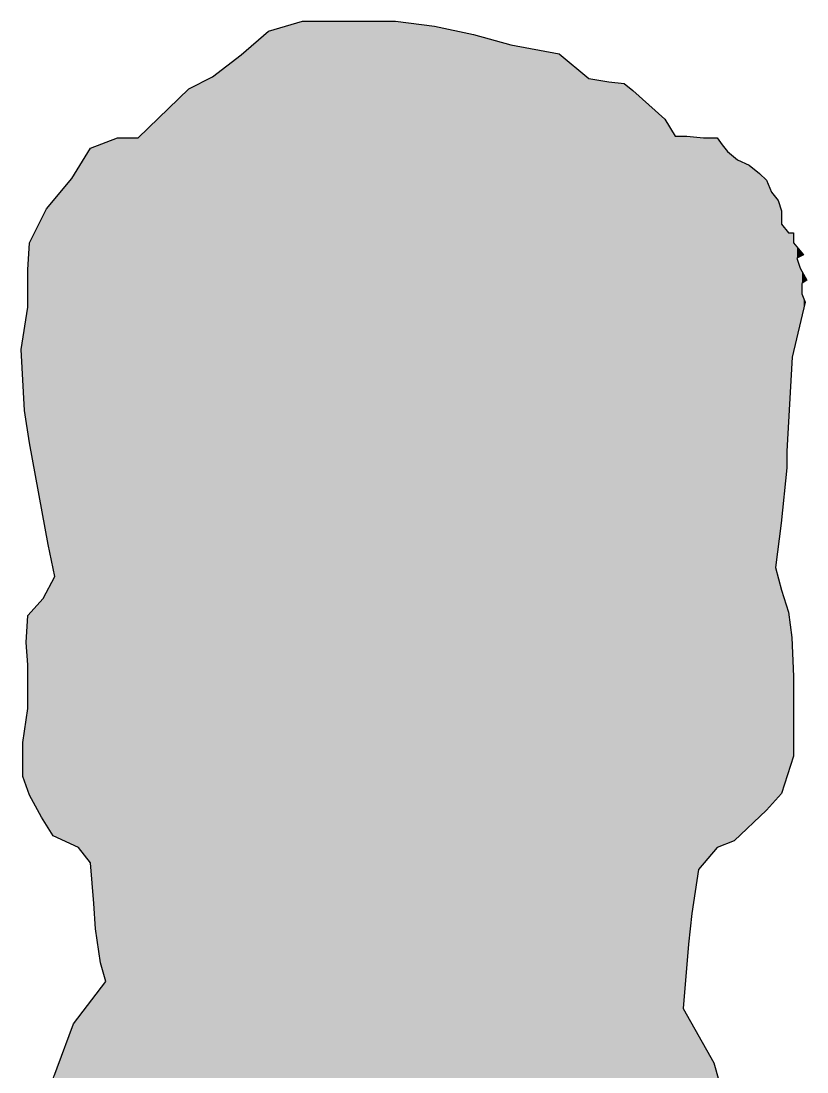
# Model space of a CAD drawing. Extents: x 46 to 112, y -124 to 67.
# Drawn here: x 70.18 to 89.74, y 40.88 to 67.04 of the extents above; entities that cross this region are included whole.
import ezdxf

# ---------------------------------------------------------------- set-up
doc = ezdxf.new("R2010")
doc.units = 0
doc.layers.get('0').update_dxf_attribs({"linetype": 'CONTINUOUS'})

# ---------------------------------------------------------------- blocks, each defined once
blk = doc.blocks.new('*U0')
for points in [[(77.142, -68.125), (76.931, 66.965), (77.142, 67.028)], [(77.183, -68.329), (77.142, 67.028), (77.183, 67.04)], [(77.142, -68.125), (77.142, 67.028), (77.183, -68.329)], [(77.183, -68.329), (77.183, 67.04), (77.437, -69.577)], [(77.437, -69.577), (77.183, 67.04), (77.437, 67.04)], [(77.437, -69.577), (77.437, 67.04), (77.689, -70.083)], [(77.689, -70.083), (77.437, 67.04), (77.689, 67.04)], [(77.689, -70.083), (77.689, 67.04), (77.731, -71.052)], [(77.731, -71.052), (77.689, 67.04), (77.731, 67.04)], [(77.731, -122.136), (77.731, 67.04), (78.195, -122.368)], [(78.195, -122.368), (77.731, 67.04), (78.195, 67.04)], [(78.195, -122.368), (78.195, 67.04), (78.406, -122.917)], [(78.406, -122.917), (78.195, 67.04), (78.406, 67.04)], [(78.406, -122.917), (78.406, 67.04), (78.912, -123.675)], [(78.912, -123.675), (78.406, 67.04), (78.912, 67.04)], [(78.912, -123.675), (78.912, 67.04), (79.503, -123.743)], [(79.503, -123.743), (78.912, 67.04), (79.503, 67.04)], [(79.503, -123.743), (79.503, 67.04), (80.009, -123.802)], [(80.009, -123.802), (79.503, 67.04), (80.009, 66.975)], [(76.299, -41.881), (75.665, 66.197), (76.299, 66.752)], [(76.34, -41.835), (76.299, 66.752), (76.34, 66.788)], [(76.299, -41.881), (76.299, 66.752), (76.34, -41.835)], [(76.382, -41.79), (76.34, 66.788), (76.382, 66.801)], [(76.34, -41.835), (76.34, 66.788), (76.382, -41.79)], [(76.425, -42.714), (76.382, 66.801), (76.425, 66.814)], [(76.382, -41.79), (76.382, 66.801), (76.425, -42.714)], [(76.466, -43.603), (76.425, 66.814), (76.466, 66.826)], [(76.425, -42.714), (76.425, 66.814), (76.466, -43.603)], [(76.509, -50.349), (76.466, 66.826), (76.509, 66.839)], [(76.466, -48.049), (76.466, 66.826), (76.509, -50.349)], [(76.592, -52.332), (76.509, 66.839), (76.592, 66.864)], [(76.509, -50.349), (76.509, 66.839), (76.592, -52.332)], [(76.677, -54.355), (76.592, 66.864), (76.677, 66.889)], [(76.592, -52.332), (76.592, 66.864), (76.677, -54.355)], [(76.72, -55.578), (76.677, 66.889), (76.72, 66.902)], [(76.677, -54.355), (76.677, 66.889), (76.72, -55.578)], [(76.762, -57.159), (76.72, 66.902), (76.762, 66.914)], [(76.72, -55.578), (76.72, 66.902), (76.762, -57.159)], [(76.803, -58.741), (76.762, 66.914), (76.803, 66.927)], [(76.762, -57.159), (76.762, 66.914), (76.803, -58.741)], [(76.931, -64.348), (76.803, 66.927), (76.931, 66.965)], [(76.803, -63.209), (76.803, 66.927), (76.931, -64.348)], [(76.931, -67.089), (76.931, 66.965), (77.142, -68.125)], [(80.009, -123.802), (80.009, 66.975), (80.388, -123.845)], [(80.388, -123.845), (80.009, 66.975), (80.388, 66.925)], [(80.388, -123.845), (80.388, 66.925), (80.472, -123.847)], [(80.472, -123.847), (80.388, 66.925), (80.472, 66.914)], [(80.472, -123.847), (80.472, 66.914), (81.443, -123.878)], [(81.443, -123.878), (80.472, 66.914), (81.443, 66.704)], [(81.443, -123.878), (81.443, 66.704), (81.695, -123.886)], [(81.695, -123.886), (81.443, 66.704), (81.695, 66.635)], [(81.695, -123.886), (81.695, 66.635), (82.371, -123.886)], [(82.371, -123.886), (81.695, 66.635), (82.371, 66.451)], [(75.665, -42.584), (75.582, 66.134), (75.665, 66.197)], [(75.665, -42.584), (75.665, 66.197), (76.299, -41.881)], [(82.371, -123.886), (82.371, 66.451), (82.664, -123.886)], [(82.664, -123.886), (82.371, 66.451), (82.664, 66.397)], [(82.664, -123.886), (82.664, 66.397), (83.573, -123.886)], [(83.573, -123.886), (82.664, 66.397), (83.573, 66.227)], [(83.573, -123.886), (83.573, 66.227), (83.803, -123.886)], [(83.803, -123.886), (83.573, 66.227), (83.803, 66.034)], [(75.328, -43.519), (75.117, 65.779), (75.328, 65.94)], [(75.497, -42.957), (75.328, 65.94), (75.497, 66.069)], [(75.328, -43.519), (75.328, 65.94), (75.497, -42.957)], [(75.582, -42.676), (75.497, 66.069), (75.582, 66.134)], [(75.497, -42.957), (75.497, 66.069), (75.582, -42.676)], [(75.582, -42.676), (75.582, 66.134), (75.665, -42.584)], [(83.803, -123.886), (83.803, 66.034), (84.309, -123.905)], [(84.309, -123.905), (83.803, 66.034), (84.309, 65.607)], [(75.117, -44.138), (74.948, 65.65), (75.117, 65.779)], [(75.117, -44.138), (75.117, 65.779), (75.328, -43.519)], [(74.611, -45.62), (74.4, 65.375), (74.611, 65.481)], [(74.654, -45.5), (74.611, 65.481), (74.654, 65.503)], [(74.611, -45.62), (74.611, 65.481), (74.654, -45.5)], [(74.737, -45.256), (74.654, 65.503), (74.737, 65.544)], [(74.654, -45.5), (74.654, 65.503), (74.737, -45.256)], [(74.865, -44.88), (74.737, 65.544), (74.865, 65.608)], [(74.737, -45.256), (74.737, 65.544), (74.865, -44.88)], [(74.948, -44.636), (74.865, 65.608), (74.948, 65.65)], [(74.865, -44.88), (74.865, 65.608), (74.948, -44.636)], [(74.948, -44.636), (74.948, 65.65), (75.117, -44.138)], [(84.309, -123.905), (84.309, 65.607), (84.813, -123.924)], [(84.813, -123.924), (84.309, 65.607), (84.813, 65.524)], [(84.813, -123.924), (84.813, 65.524), (84.941, -123.929)], [(84.941, -123.929), (84.813, 65.524), (84.941, 65.509)], [(84.941, -123.929), (84.941, 65.509), (85.193, -123.937)], [(85.193, -123.937), (84.941, 65.509), (85.193, 65.481)], [(85.193, -123.937), (85.193, 65.481), (85.404, -123.944)], [(85.404, -123.944), (85.193, 65.481), (85.404, 65.311)], [(74.274, -46.554), (73.894, 64.903), (74.274, 65.272)], [(74.359, -46.319), (74.274, 65.272), (74.359, 65.354)], [(74.274, -46.554), (74.274, 65.272), (74.359, -46.319)], [(74.4, -46.204), (74.359, 65.354), (74.4, 65.375)], [(74.359, -46.319), (74.359, 65.354), (74.4, -46.204)], [(74.4, -46.204), (74.4, 65.375), (74.611, -45.62)], [(85.404, -123.944), (85.404, 65.311), (86.205, -123.969)], [(86.205, -123.969), (85.404, 65.311), (86.205, 64.596)], [(73.894, -47.651), (73.683, 64.698), (73.894, 64.903)], [(73.894, -47.651), (73.894, 64.903), (74.274, -46.554)], [(73.683, -48.297), (73.514, 64.534), (73.683, 64.698)], [(73.683, -48.297), (73.683, 64.698), (73.894, -47.651)], [(73.514, -48.816), (73.303, 64.329), (73.514, 64.534)], [(73.514, -48.816), (73.514, 64.534), (73.683, -48.297)], [(86.205, -123.969), (86.205, 64.596), (86.247, -123.971)], [(86.247, -123.971), (86.205, 64.596), (86.247, 64.526)], [(86.247, -123.971), (86.247, 64.526), (86.458, -123.894)], [(86.458, -123.894), (86.247, 64.526), (86.458, 64.173)], [(72.504, -51.983), (72.46, 64.084), (72.504, 64.1)], [(72.587, -51.721), (72.504, 64.1), (72.587, 64.131)], [(72.504, -51.983), (72.504, 64.1), (72.587, -51.721)], [(72.587, -51.721), (72.587, 64.131), (72.671, -51.453)], [(72.671, -51.453), (72.587, 64.131), (72.671, 64.131)], [(72.671, -51.453), (72.671, 64.131), (72.756, -51.186)], [(72.756, -51.186), (72.671, 64.131), (72.756, 64.131)], [(72.756, -51.186), (72.756, 64.131), (72.882, -50.787)], [(72.882, -50.787), (72.756, 64.131), (72.882, 64.131)], [(72.882, -50.787), (72.882, 64.131), (73.051, -50.252)], [(73.051, -50.252), (72.882, 64.131), (73.051, 64.131)], [(73.051, -50.252), (73.051, 64.131), (73.093, -50.121)], [(73.093, -50.121), (73.051, 64.131), (73.093, 64.131)], [(73.093, -50.121), (73.093, 64.131), (73.1, -50.097)], [(73.1, -50.097), (73.093, 64.131), (73.1, 64.131)], [(73.136, -49.984), (73.1, 64.131), (73.136, 64.166)], [(73.1, -50.097), (73.1, 64.131), (73.136, -49.984)], [(73.177, -49.853), (73.136, 64.166), (73.177, 64.206)], [(73.136, -49.984), (73.136, 64.166), (73.177, -49.853)], [(73.22, -49.717), (73.177, 64.206), (73.22, 64.248)], [(73.177, -49.853), (73.177, 64.206), (73.22, -49.717)], [(73.303, -49.462), (73.22, 64.248), (73.303, 64.329)], [(73.22, -49.717), (73.22, 64.248), (73.303, -49.462)], [(73.303, -49.462), (73.303, 64.329), (73.514, -48.816)], [(86.458, -123.894), (86.458, 64.173), (86.661, -123.82)], [(86.661, -123.82), (86.458, 64.173), (86.661, 64.173)], [(86.661, 42.458), (86.661, 64.173), (86.712, 43.094)], [(86.712, 43.094), (86.661, 64.173), (86.712, 64.173)], [(86.712, 43.094), (86.712, 64.173), (86.746, 43.519)], [(86.746, 43.519), (86.712, 64.173), (86.746, 64.173)], [(86.746, 43.519), (86.746, 64.173), (86.789, 44.061)], [(86.789, 44.061), (86.746, 64.173), (86.789, 64.169)], [(86.789, 44.061), (86.789, 64.169), (86.873, 44.819)], [(86.873, 44.819), (86.789, 64.169), (86.873, 64.16)], [(86.873, 44.819), (86.873, 64.16), (87.041, 45.916)], [(87.041, 45.916), (86.873, 64.16), (87.041, 64.143)], [(87.041, 45.916), (87.041, 64.143), (87.164, 46.061)], [(87.164, 46.061), (87.041, 64.143), (87.164, 64.13)], [(87.378, 46.313), (87.164, 64.13), (87.378, 64.131)], [(87.164, 46.061), (87.164, 64.13), (87.378, 46.313)], [(87.378, 46.313), (87.378, 64.131), (87.421, 46.364)], [(87.421, 46.364), (87.378, 64.131), (87.421, 64.131)], [(87.421, 46.364), (87.421, 64.131), (87.506, 46.464)], [(87.506, 46.464), (87.421, 64.131), (87.506, 64.131)], [(87.506, 46.464), (87.506, 64.131), (87.632, 46.514)], [(87.632, 46.514), (87.506, 64.131), (87.632, 63.962)], [(71.913, 46.085), (71.787, 63.673), (71.913, 63.879)], [(71.954, 45.589), (71.913, 63.879), (71.954, 63.895)], [(71.913, 46.085), (71.913, 63.879), (71.954, 45.589)], [(71.997, 45.073), (71.954, 63.895), (71.997, 63.911)], [(71.954, 45.589), (71.954, 63.895), (71.997, 45.073)], [(72.039, 44.441), (71.997, 63.911), (72.039, 63.926)], [(71.997, 45.073), (71.997, 63.911), (72.039, 44.441)], [(72.165, 43.596), (72.039, 63.926), (72.165, 63.974)], [(72.039, 44.441), (72.039, 63.926), (72.165, 43.596)], [(72.293, 43.133), (72.165, 63.974), (72.293, 64.021)], [(72.165, 43.596), (72.165, 63.974), (72.293, 43.133)], [(72.46, -52.119), (72.293, 64.021), (72.46, 64.084)], [(72.293, -52.749), (72.293, 64.021), (72.46, -52.119)], [(72.46, -52.119), (72.46, 64.084), (72.504, -51.983)], [(87.632, 46.514), (87.632, 63.962), (87.758, 46.565)], [(87.758, 46.565), (87.632, 63.962), (87.758, 63.795)], [(71.744, 46.302), (71.702, 63.534), (71.744, 63.602)], [(71.787, 46.247), (71.744, 63.602), (71.787, 63.673)], [(71.744, 46.302), (71.744, 63.602), (71.787, 46.247)], [(71.787, 46.247), (71.787, 63.673), (71.913, 46.085)], [(87.758, 46.565), (87.758, 63.795), (87.807, 46.585)], [(87.807, 46.585), (87.758, 63.795), (87.807, 63.754)], [(87.807, 46.585), (87.807, 63.754), (87.884, 46.616)], [(87.884, 46.616), (87.807, 63.754), (87.884, 63.69)], [(87.884, 46.616), (87.884, 63.69), (87.927, 46.633)], [(87.927, 46.633), (87.884, 63.69), (87.927, 63.654)], [(87.927, 46.633), (87.927, 63.654), (87.976, 46.679)], [(87.976, 46.679), (87.927, 63.654), (87.976, 63.613)], [(87.976, 46.679), (87.976, 63.613), (88.012, 46.713)], [(88.012, 46.713), (87.976, 63.613), (88.012, 63.584)], [(88.012, 46.713), (88.012, 63.584), (88.018, 46.718)], [(88.018, 46.718), (88.012, 63.584), (88.018, 63.581)], [(88.018, 46.718), (88.018, 63.581), (88.061, 46.759)], [(88.061, 46.759), (88.018, 63.581), (88.061, 63.563)], [(71.576, 46.483), (71.491, 63.19), (71.576, 63.328)], [(71.617, 46.464), (71.576, 63.328), (71.617, 63.396)], [(71.576, 46.483), (71.576, 63.328), (71.617, 46.464)], [(71.702, 46.355), (71.617, 63.396), (71.702, 63.534)], [(71.617, 46.464), (71.617, 63.396), (71.702, 46.355)], [(71.702, 46.355), (71.702, 63.534), (71.744, 46.302)], [(88.061, 46.759), (88.061, 63.563), (88.305, 46.991)], [(88.305, 46.991), (88.061, 63.563), (88.305, 63.456)], [(88.305, 46.991), (88.305, 63.456), (88.313, 46.998)], [(88.313, 46.998), (88.305, 63.456), (88.313, 63.45)], [(88.313, 46.998), (88.313, 63.45), (88.433, 47.112)], [(88.433, 47.112), (88.313, 63.45), (88.433, 63.35)], [(88.433, 47.112), (88.433, 63.35), (88.517, 47.191)], [(88.517, 47.191), (88.433, 63.35), (88.517, 63.28)], [(71.448, 46.543), (71.153, 62.765), (71.448, 63.119)], [(71.491, 46.522), (71.448, 63.119), (71.491, 63.19)], [(71.448, 46.543), (71.448, 63.119), (71.491, 46.522)], [(71.491, 46.522), (71.491, 63.19), (71.576, 46.483)], [(88.517, 47.191), (88.517, 63.28), (88.559, 47.231)], [(88.559, 47.231), (88.517, 63.28), (88.559, 63.245)], [(88.559, 47.231), (88.559, 63.245), (88.567, 47.238)], [(88.567, 47.238), (88.559, 63.245), (88.567, 63.238)], [(88.567, 47.238), (88.567, 63.238), (88.651, 47.318)], [(88.651, 47.318), (88.567, 63.238), (88.651, 63.154)], [(88.651, 47.318), (88.651, 63.154), (88.693, 47.358)], [(88.693, 47.358), (88.651, 63.154), (88.693, 63.113)], [(88.693, 47.358), (88.693, 63.113), (88.729, 47.391)], [(88.729, 47.391), (88.693, 63.113), (88.729, 63.078)], [(88.729, 47.391), (88.729, 63.078), (88.855, 47.532)], [(88.855, 47.532), (88.729, 63.078), (88.855, 62.782)], [(70.985, 53.409), (70.859, 62.413), (70.985, 62.564)], [(71.027, 53.211), (70.985, 62.564), (71.027, 62.614)], [(70.985, 53.409), (70.985, 62.564), (71.027, 53.211)], [(71.153, 46.681), (71.027, 62.614), (71.153, 62.765)], [(71.027, 46.74), (71.027, 62.614), (71.153, 46.681)], [(71.153, 46.681), (71.153, 62.765), (71.448, 46.543)], [(88.855, 47.532), (88.855, 62.782), (88.862, 47.54)], [(88.862, 47.54), (88.855, 62.782), (88.862, 62.773)], [(88.862, 47.54), (88.862, 62.773), (88.947, 47.634)], [(88.947, 47.634), (88.862, 62.773), (88.947, 62.666)], [(88.947, 47.634), (88.947, 62.666), (88.959, 47.648)], [(88.959, 47.648), (88.947, 62.666), (88.959, 62.651)], [(88.959, 53.439), (88.959, 62.651), (89.022, 53.946)], [(89.022, 53.946), (88.959, 62.651), (89.022, 62.572)], [(89.022, 53.946), (89.022, 62.572), (89.03, 54.007)], [(89.03, 54.007), (89.022, 62.572), (89.03, 62.549)], [(89.03, 54.007), (89.03, 62.549), (89.097, 54.541)], [(89.097, 54.541), (89.03, 62.549), (89.097, 62.348)], [(70.816, 54.247), (70.731, 62.192), (70.816, 62.361)], [(70.859, 54.012), (70.816, 62.361), (70.859, 62.413)], [(70.816, 54.247), (70.816, 62.361), (70.859, 54.012)], [(70.859, 54.012), (70.859, 62.413), (70.985, 53.409)], [(89.097, 54.541), (89.097, 62.348), (89.107, 54.643)], [(89.107, 54.643), (89.097, 62.348), (89.107, 62.318)], [(70.69, 54.934), (70.521, 61.77), (70.69, 62.109)], [(70.731, 54.708), (70.69, 62.109), (70.731, 62.192)], [(70.69, 54.934), (70.69, 62.109), (70.731, 54.708)], [(70.731, 54.708), (70.731, 62.192), (70.816, 54.247)], [(70.521, 55.855), (70.394, 61.518), (70.521, 61.77)], [(70.521, 55.855), (70.521, 61.77), (70.69, 54.934)], [(89.107, 54.643), (89.107, 61.981), (89.199, 55.565)], [(89.199, 55.565), (89.107, 61.981), (89.199, 61.866)], [(89.199, 55.565), (89.199, 61.866), (89.234, 55.919)], [(89.234, 55.919), (89.199, 61.866), (89.234, 61.822)], [(89.234, 56.332), (89.234, 61.822), (89.241, 56.435)], [(89.241, 56.435), (89.234, 61.822), (89.241, 61.814)], [(89.241, 56.435), (89.241, 61.814), (89.276, 57.04)], [(89.276, 57.04), (89.241, 61.814), (89.276, 61.77)], [(89.276, 57.04), (89.276, 61.77), (89.361, 58.478)], [(89.361, 58.478), (89.276, 61.77), (89.361, 61.77)], [(89.361, 58.478), (89.361, 61.77), (89.368, 58.606)], [(89.368, 58.606), (89.361, 61.77), (89.368, 61.77)], [(89.368, 58.606), (89.368, 61.77), (89.372, 58.674)], [(89.372, 58.674), (89.368, 61.77), (89.372, 61.77)], [(89.372, 58.674), (89.372, 61.77), (89.402, 58.8)], [(89.402, 58.8), (89.372, 61.77), (89.402, 61.77)], [(70.394, 56.541), (70.353, 60.845), (70.394, 61.518)], [(70.394, 56.541), (70.394, 61.518), (70.521, 55.855)], [(89.402, 58.8), (89.402, 61.518), (89.484, 59.145)], [(89.484, 59.145), (89.402, 61.518), (89.484, 61.422)], [(89.484, 59.145), (89.484, 61.422), (89.487, 59.156)], [(89.487, 59.156), (89.484, 61.422), (89.487, 61.419)], [(89.487, 61.138), (89.487, 61.419), (89.536, 61.162)], [(89.536, 61.162), (89.487, 61.419), (89.536, 61.362)], [(89.536, 61.162), (89.536, 61.362), (89.572, 61.18)], [(89.572, 61.18), (89.536, 61.362), (89.572, 61.321)], [(89.572, 61.18), (89.572, 61.321), (89.613, 61.201)], [(89.613, 61.201), (89.572, 61.321), (89.613, 61.273)], [(89.613, 61.201), (89.613, 61.273), (89.656, 61.222)], [(89.487, 59.156), (89.487, 61.138), (89.536, 59.362)], [(89.536, 59.362), (89.487, 61.138), (89.536, 60.991)], [(89.536, 59.362), (89.536, 60.991), (89.572, 59.511)], [(89.572, 59.511), (89.536, 60.991), (89.572, 60.884)], [(70.353, 56.805), (70.353, 60.845), (70.394, 56.541)], [(89.572, 59.511), (89.572, 60.884), (89.613, 59.685)], [(89.613, 59.685), (89.572, 60.884), (89.613, 60.811)], [(89.613, 60.506), (89.613, 60.811), (89.656, 60.535)], [(89.656, 60.535), (89.613, 60.811), (89.656, 60.736)], [(89.656, 60.535), (89.656, 60.736), (89.662, 60.539)], [(89.662, 60.539), (89.656, 60.736), (89.662, 60.725)], [(89.662, 60.539), (89.662, 60.725), (89.698, 60.562)], [(89.698, 60.562), (89.662, 60.725), (89.698, 60.663)], [(89.698, 60.562), (89.698, 60.663), (89.739, 60.59)], [(89.613, 59.685), (89.613, 60.252), (89.656, 59.867)], [(89.656, 59.867), (89.613, 60.252), (89.656, 60.144)], [(70.353, 56.805), (70.31, 59.646), (70.353, 59.915)], [(89.656, 59.867), (89.656, 60.144), (89.662, 59.891)], [(89.662, 59.891), (89.656, 60.144), (89.662, 60.13)], [(89.662, 59.891), (89.662, 60.13), (89.698, 60.041)], [(70.31, 57.079), (70.268, 59.388), (70.31, 59.646)], [(70.31, 57.079), (70.31, 59.646), (70.353, 56.805)], [(70.268, 57.343), (70.225, 59.119), (70.268, 59.388)], [(70.268, 57.343), (70.268, 59.388), (70.31, 57.079)], [(70.225, 58.117), (70.184, 58.861), (70.225, 59.119)], [(70.225, 58.117), (70.225, 59.119), (70.268, 57.343)], [(88.959, 47.648), (88.959, 53.439), (89.022, 47.718)], [(89.022, 47.718), (88.959, 53.439), (89.022, 53.197)], [(70.985, 46.759), (70.859, 52.899), (70.985, 53.134)], [(71.027, 46.74), (70.985, 53.134), (71.027, 53.211)], [(70.985, 46.759), (70.985, 53.134), (71.027, 46.74)], [(89.022, 47.718), (89.022, 53.197), (89.03, 47.727)], [(89.03, 47.727), (89.022, 53.197), (89.03, 53.168)], [(89.03, 47.727), (89.03, 53.168), (89.097, 47.801)], [(89.097, 47.801), (89.03, 53.168), (89.097, 52.913)], [(70.859, 46.957), (70.816, 52.819), (70.859, 52.899)], [(70.859, 46.957), (70.859, 52.899), (70.985, 46.759)], [(89.097, 47.801), (89.097, 52.913), (89.107, 47.813)], [(89.107, 47.813), (89.097, 52.913), (89.107, 52.874)], [(89.107, 47.813), (89.107, 52.874), (89.199, 48.102)], [(89.199, 48.102), (89.107, 52.874), (89.199, 52.575)], [(70.69, 47.224), (70.521, 52.427), (70.69, 52.615)], [(70.731, 47.158), (70.69, 52.615), (70.731, 52.662)], [(70.69, 47.224), (70.69, 52.615), (70.731, 47.158)], [(70.816, 47.025), (70.731, 52.662), (70.816, 52.819)], [(70.731, 47.158), (70.731, 52.662), (70.816, 47.025)], [(70.816, 47.025), (70.816, 52.819), (70.859, 46.957)], [(70.521, 47.537), (70.394, 52.286), (70.521, 52.427)], [(70.521, 47.537), (70.521, 52.427), (70.69, 47.224)], [(89.199, 48.102), (89.199, 52.575), (89.234, 48.213)], [(89.234, 48.213), (89.199, 52.575), (89.234, 52.46)], [(89.234, 48.213), (89.234, 52.46), (89.241, 48.232)], [(89.241, 48.232), (89.234, 52.46), (89.241, 52.44)], [(89.241, 48.232), (89.241, 52.44), (89.276, 48.344)], [(89.276, 48.344), (89.241, 52.44), (89.276, 52.325)], [(70.353, 51.017), (70.31, 51.566), (70.353, 52.24)], [(70.394, 47.771), (70.353, 52.24), (70.394, 52.286)], [(70.353, 47.885), (70.353, 52.24), (70.394, 47.771)], [(70.394, 47.771), (70.394, 52.286), (70.521, 47.537)], [(89.276, 48.344), (89.276, 52.325), (89.361, 48.61)], [(89.361, 48.61), (89.276, 52.325), (89.361, 51.692)], [(89.361, 48.61), (89.361, 51.692), (89.368, 48.634)], [(89.368, 48.634), (89.361, 51.692), (89.368, 51.516)], [(89.368, 48.634), (89.368, 51.516), (89.372, 48.646)], [(89.372, 48.646), (89.368, 51.516), (89.372, 51.422)], [(89.372, 48.646), (89.372, 51.422), (89.402, 48.74)], [(89.402, 48.74), (89.372, 51.422), (89.402, 50.723)], [(70.353, 47.885), (70.31, 49.637), (70.353, 49.922)], [(70.31, 48.003), (70.268, 49.363), (70.31, 49.637)], [(70.31, 48.003), (70.31, 49.637), (70.353, 47.885)], [(70.268, 48.116), (70.225, 49.079), (70.268, 49.363)], [(70.268, 48.116), (70.268, 49.363), (70.31, 48.003)], [(70.225, 48.234), (70.225, 49.079), (70.268, 48.116)], [(72.165, -53.229), (72.039, 42.799), (72.165, 42.965)], [(72.293, -52.749), (72.165, 42.965), (72.293, 43.133)], [(72.165, -53.229), (72.165, 42.965), (72.293, -52.749)], [(71.954, -54.02), (71.913, 42.634), (71.954, 42.688)], [(71.997, -53.858), (71.954, 42.688), (71.997, 42.745)], [(71.954, -54.02), (71.954, 42.688), (71.997, -53.858)], [(72.039, -53.703), (71.997, 42.745), (72.039, 42.799)], [(71.997, -53.858), (71.997, 42.745), (72.039, -53.703)], [(72.039, -53.703), (72.039, 42.799), (72.165, -53.229)], [(71.744, -54.842), (71.702, 42.356), (71.744, 42.411)], [(71.787, -54.65), (71.744, 42.411), (71.787, 42.468)], [(71.744, -54.842), (71.744, 42.411), (71.787, -54.65)], [(71.913, -54.176), (71.787, 42.468), (71.913, 42.634)], [(71.787, -54.65), (71.787, 42.468), (71.913, -54.176)], [(71.913, -54.176), (71.913, 42.634), (71.954, -54.02)], [(86.661, -123.82), (86.661, 42.458), (86.712, -123.802)], [(86.712, -123.802), (86.661, 42.458), (86.712, 42.368)], [(71.576, -55.589), (71.491, 42.079), (71.576, 42.191)], [(71.617, -55.404), (71.576, 42.191), (71.617, 42.245)], [(71.576, -55.589), (71.576, 42.191), (71.617, -55.404)], [(71.702, -55.027), (71.617, 42.245), (71.702, 42.356)], [(71.617, -55.404), (71.617, 42.245), (71.702, -55.027)], [(71.702, -55.027), (71.702, 42.356), (71.744, -54.842)], [(86.712, -123.802), (86.712, 42.368), (86.746, -123.797)], [(86.746, -123.797), (86.712, 42.368), (86.746, 42.307)], [(86.746, -123.797), (86.746, 42.307), (86.789, -123.792)], [(86.789, -123.792), (86.746, 42.307), (86.789, 42.231)], [(86.789, -123.792), (86.789, 42.231), (86.873, -123.781)], [(86.873, -123.781), (86.789, 42.231), (86.873, 42.081)], [(71.448, -56.158), (71.153, 41.169), (71.448, 41.963)], [(71.491, -55.966), (71.448, 41.963), (71.491, 42.079)], [(71.448, -56.158), (71.448, 41.963), (71.491, -55.966)], [(71.491, -55.966), (71.491, 42.079), (71.576, -55.589)], [(86.873, -123.781), (86.873, 42.081), (87.041, -123.761)], [(87.041, -123.761), (86.873, 42.081), (87.041, 41.783)], [(87.041, -123.761), (87.041, 41.783), (87.164, -123.745)], [(87.164, -123.745), (87.041, 41.783), (87.164, 41.565)], [(87.164, -123.745), (87.164, 41.565), (87.378, -123.719)], [(87.378, -123.719), (87.164, 41.565), (87.378, 41.185)], [(71.153, -57.474), (71.027, 40.83), (71.153, 41.169)], [(71.153, -57.474), (71.153, 41.169), (71.448, -56.158)], [(87.378, -123.719), (87.378, 41.185), (87.421, -123.713)], [(87.421, -123.713), (87.378, 41.185), (87.421, 41.109)], [(87.421, -123.713), (87.421, 41.109), (87.506, -123.703)], [(87.506, -123.703), (87.421, 41.109), (87.506, 40.808)]]:
    blk.add_solid(points)

msp = doc.modelspace()

# ---------------------------------------------------------------- linework, layer by layer
msp.add_lwpolyline([(70.268, 38.79), (71.491, 42.079), (72.293, 43.133), (72.165, 43.596), (72.039, 44.441), (71.997, 45.073), (71.913, 46.085), (71.617, 46.464), (70.985, 46.759), (70.69, 47.224), (70.394, 47.771), (70.225, 48.234), (70.225, 49.079), (70.353, 49.922), (70.353, 51.017), (70.31, 51.566), (70.353, 52.24), (70.731, 52.662), (71.027, 53.211), (70.859, 54.012), (70.394, 56.541), (70.268, 57.343), (70.184, 58.861), (70.353, 59.915), (70.353, 60.845), (70.394, 61.518), (70.816, 62.361), (71.448, 63.119), (71.913, 63.879), (72.587, 64.131), (73.1, 64.131), (74.359, 65.354), (74.948, 65.65), (75.665, 66.197), (76.34, 66.788), (77.183, 67.04), (77.689, 67.04), (79.503, 67.04), (80.472, 66.914), (81.443, 66.704), (82.371, 66.451), (83.573, 66.227), (84.309, 65.607), (84.813, 65.524), (85.193, 65.481), (85.404, 65.311), (86.205, 64.596), (86.458, 64.173), (86.746, 64.173), (87.164, 64.13), (87.378, 64.131), (87.506, 64.131), (87.506, 64.131), (87.632, 63.962), (87.758, 63.795), (88.012, 63.584), (88.305, 63.456), (88.305, 63.456), (88.559, 63.245), (88.729, 63.078), (88.855, 62.782), (89.022, 62.572), (89.107, 62.318), (89.107, 62.318), (89.107, 61.981), (89.276, 61.77), (89.402, 61.77), (89.402, 61.518), (89.656, 61.222), (89.487, 61.138), (89.572, 60.884), (89.739, 60.59), (89.613, 60.506), (89.613, 60.252), (89.698, 60.041), (89.372, 58.674), (89.234, 56.332), (89.234, 56.332), (89.234, 55.919), (89.097, 54.541), (88.959, 53.439), (88.959, 53.439), (89.107, 52.874), (89.276, 52.325), (89.361, 51.692), (89.402, 50.723), (89.402, 49.5), (89.402, 48.74), (89.107, 47.813), (88.729, 47.391), (87.927, 46.633), (87.506, 46.464), (87.041, 45.916), (86.873, 44.819), (86.789, 44.061), (86.661, 42.458), (87.421, 41.109), (87.884, 39.464)])

# ---------------------------------------------------------------- block references
msp.add_blockref('*U0', (0, 0))

doc.saveas('drawing.dxf')
